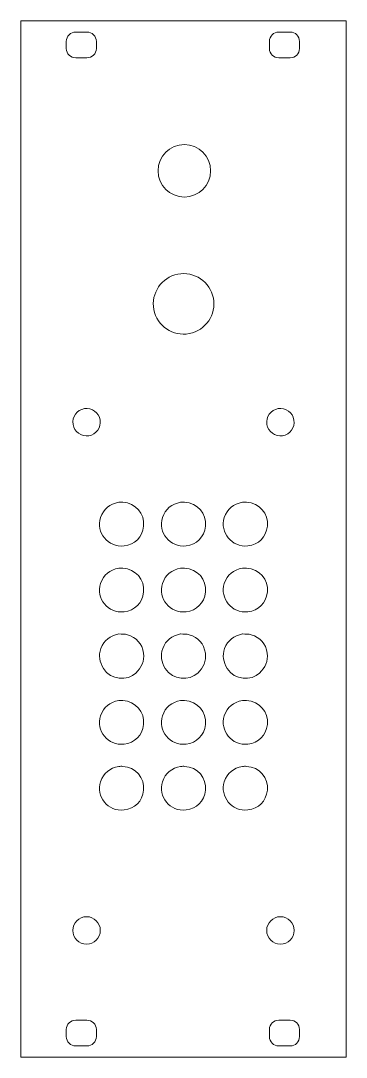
# Model space of a CAD drawing. Header units: inches. Extents: x 0 to 1.59, y 0 to 5.06.
import ezdxf

# ---------------------------------------------------------------- set-up
doc = ezdxf.new("R2010")
doc.units = ezdxf.units.IN
doc.header["$MEASUREMENT"] = 0
doc.layers.add('Layer 1', color=7, linetype='Continuous', lineweight=0)

# ---------------------------------------------------------------- blocks, each defined once
blk = doc.blocks.new('Block_0')
at = {"layer": 'Layer 1'}
blk.add_lwpolyline([(0, 5.0591), (1.5866, 5.0591), (1.5866, 0), (0, 0)], close=True, dxfattribs=at)
at = {"layer": 'Layer 1', "color": 240, "lineweight": 0, "true_color": 0xed1c24}
for centre in [(0.3209, 0.6192), (1.2657, 0.6192)]:
    blk.add_circle(centre, 0.0669, dxfattribs=at)
for centre, major_axis, ratio in [((0.7938, 3.6771), (0.145, 0.0279), 0.999998), ((0.3209, 3.0996), (0.0661, 0.0107), 0.999997), ((1.2657, 3.0996), (0.0661, 0.0107), 0.999997)]:
    blk.add_ellipse(centre, major_axis=major_axis, ratio=ratio, dxfattribs=at)
at = {"layer": 'Layer 1', "color": 1, "lineweight": 0, "true_color": 0xff0000}
for points in [[(0.3228, 5.0039), (0.3228, 5.0039), (0.2677, 5.0039), (0.2677, 5.0039), (0.2425, 5.0039), (0.2219, 4.9833), (0.2219, 4.9582), (0.2219, 4.9582), (0.2219, 4.9237), (0.2219, 4.9237), (0.2219, 4.8985), (0.2425, 4.878), (0.2677, 4.878), (0.2677, 4.878), (0.3228, 4.878), (0.3228, 4.878), (0.348, 4.878), (0.3686, 4.8985), (0.3686, 4.9237), (0.3686, 4.9237), (0.3686, 4.9582), (0.3686, 4.9582), (0.3686, 4.9833), (0.348, 5.0039), (0.3228, 5.0039)], [(1.313, 5.0039), (1.313, 5.0039), (1.2579, 5.0039), (1.2579, 5.0039), (1.2327, 5.0039), (1.2121, 4.9833), (1.2121, 4.9582), (1.2121, 4.9582), (1.2121, 4.9237), (1.2121, 4.9237), (1.2121, 4.8985), (1.2327, 4.878), (1.2579, 4.878), (1.2579, 4.878), (1.313, 4.878), (1.313, 4.878), (1.3382, 4.878), (1.3588, 4.8985), (1.3588, 4.9237), (1.3588, 4.9237), (1.3588, 4.9582), (1.3588, 4.9582), (1.3588, 4.9833), (1.3382, 5.0039), (1.313, 5.0039)], [(0.3228, 0.1811), (0.3228, 0.1811), (0.2677, 0.1811), (0.2677, 0.1811), (0.2425, 0.1811), (0.2219, 0.1605), (0.2219, 0.1353), (0.2219, 0.1353), (0.2219, 0.1009), (0.2219, 0.1009), (0.2219, 0.0757), (0.2425, 0.0551), (0.2677, 0.0551), (0.2677, 0.0551), (0.3228, 0.0551), (0.3228, 0.0551), (0.348, 0.0551), (0.3686, 0.0757), (0.3686, 0.1009), (0.3686, 0.1009), (0.3686, 0.1353), (0.3686, 0.1353), (0.3686, 0.1605), (0.348, 0.1811), (0.3228, 0.1811)], [(1.313, 0.1811), (1.313, 0.1811), (1.2579, 0.1811), (1.2579, 0.1811), (1.2327, 0.1811), (1.2121, 0.1605), (1.2121, 0.1353), (1.2121, 0.1353), (1.2121, 0.1009), (1.2121, 0.1009), (1.2121, 0.0757), (1.2327, 0.0551), (1.2579, 0.0551), (1.2579, 0.0551), (1.313, 0.0551), (1.313, 0.0551), (1.3382, 0.0551), (1.3588, 0.0757), (1.3588, 0.1009), (1.3588, 0.1009), (1.3588, 0.1353), (1.3588, 0.1353), (1.3588, 0.1605), (1.3382, 0.1811), (1.313, 0.1811)]]:
    blk.add_open_spline(points, degree=3, knots=[0, 0, 0, 0, 1, 1, 1, 2, 2, 2, 3, 3, 3, 4, 4, 4, 5, 5, 5, 6, 6, 6, 7, 7, 7, 8, 8, 8, 8], dxfattribs=at)
at = {"layer": 'Layer 1', "color": 240, "lineweight": 0, "true_color": 0xed1c24}
for points, knots in [([(0.9253, 4.3265), (0.9253, 4.3972), (0.8681, 4.4545), (0.7974, 4.4545), (0.7267, 4.4545), (0.6694, 4.3972), (0.6694, 4.3265), (0.6694, 4.2559), (0.7267, 4.1986), (0.7974, 4.1986), (0.8681, 4.1986), (0.9253, 4.2559), (0.9253, 4.3265)], [0, 0, 0, 0, 1, 1, 1, 2, 2, 2, 3, 3, 3, 4, 4, 4, 4]), ([(0.4773, 2.7091), (0.4341, 2.7001), (0.4032, 2.6771), (0.389, 2.6337), (0.3655, 2.5622), (0.425, 2.4867), (0.5043, 2.496), (0.555, 2.502), (0.5932, 2.5374), (0.599, 2.5925), (0.6053, 2.6528), (0.5594, 2.7059), (0.4972, 2.709), (0.4911, 2.7093), (0.4849, 2.7091), (0.4787, 2.7091)], [0, 0, 0, 0, 1, 1, 1, 2, 2, 2, 3, 3, 3, 4, 4, 4, 5, 5, 5, 5]), ([(0.7789, 2.7091), (0.7357, 2.7001), (0.7048, 2.6771), (0.6906, 2.6337), (0.6671, 2.5622), (0.7267, 2.4867), (0.8059, 2.496), (0.8566, 2.502), (0.8948, 2.5374), (0.9006, 2.5925), (0.9069, 2.6528), (0.861, 2.7059), (0.7988, 2.709), (0.7927, 2.7093), (0.7865, 2.7091), (0.7803, 2.7091)], [0, 0, 0, 0, 1, 1, 1, 2, 2, 2, 3, 3, 3, 4, 4, 4, 5, 5, 5, 5]), ([(1.0805, 2.7091), (1.0374, 2.7001), (1.0065, 2.6771), (0.9922, 2.6337), (0.9688, 2.5622), (1.0283, 2.4867), (1.1075, 2.496), (1.1583, 2.502), (1.1964, 2.5374), (1.2022, 2.5925), (1.2085, 2.6528), (1.1626, 2.7059), (1.1005, 2.709), (1.0943, 2.7093), (1.0881, 2.7091), (1.082, 2.7091)], [0, 0, 0, 0, 1, 1, 1, 2, 2, 2, 3, 3, 3, 4, 4, 4, 5, 5, 5, 5]), ([(0.4773, 2.3875), (0.4341, 2.3785), (0.4032, 2.3556), (0.389, 2.3121), (0.3655, 2.2406), (0.425, 2.1651), (0.5043, 2.1745), (0.555, 2.1804), (0.5932, 2.2158), (0.599, 2.2709), (0.6053, 2.3312), (0.5594, 2.3843), (0.4972, 2.3875), (0.4911, 2.3878), (0.4849, 2.3875), (0.4787, 2.3875)], [0, 0, 0, 0, 1, 1, 1, 2, 2, 2, 3, 3, 3, 4, 4, 4, 5, 5, 5, 5]), ([(0.7789, 2.3875), (0.7357, 2.3785), (0.7048, 2.3556), (0.6906, 2.3121), (0.6671, 2.2406), (0.7267, 2.1651), (0.8059, 2.1745), (0.8566, 2.1804), (0.8948, 2.2158), (0.9006, 2.2709), (0.9069, 2.3312), (0.861, 2.3843), (0.7988, 2.3875), (0.7927, 2.3878), (0.7865, 2.3875), (0.7803, 2.3875)], [0, 0, 0, 0, 1, 1, 1, 2, 2, 2, 3, 3, 3, 4, 4, 4, 5, 5, 5, 5]), ([(1.0805, 2.3875), (1.0374, 2.3785), (1.0065, 2.3556), (0.9922, 2.3121), (0.9688, 2.2406), (1.0283, 2.1651), (1.1075, 2.1745), (1.1583, 2.1804), (1.1964, 2.2158), (1.2022, 2.2709), (1.2085, 2.3312), (1.1626, 2.3843), (1.1005, 2.3875), (1.0943, 2.3878), (1.0881, 2.3875), (1.082, 2.3875)], [0, 0, 0, 0, 1, 1, 1, 2, 2, 2, 3, 3, 3, 4, 4, 4, 5, 5, 5, 5]), ([(0.4773, 2.0659), (0.436, 2.0574), (0.4054, 2.0359), (0.3905, 1.9948), (0.3779, 1.9601), (0.3843, 1.9288), (0.4031, 1.8979), (0.4392, 1.8387), (0.5206, 1.8365), (0.5611, 1.8755), (0.5881, 1.9014), (0.6036, 1.9331), (0.5982, 1.972), (0.5917, 2.0191), (0.5638, 2.0485), (0.5198, 2.0626), (0.5071, 2.0667), (0.4925, 2.065), (0.4787, 2.0659)], [0, 0, 0, 0, 1, 1, 1, 2, 2, 2, 3, 3, 3, 4, 4, 4, 5, 5, 5, 6, 6, 6, 6]), ([(0.7789, 2.0659), (0.7376, 2.0574), (0.707, 2.0359), (0.6921, 1.9948), (0.6795, 1.9601), (0.6859, 1.9288), (0.7047, 1.8979), (0.7408, 1.8387), (0.8222, 1.8365), (0.8627, 1.8755), (0.8897, 1.9014), (0.9052, 1.9331), (0.8998, 1.972), (0.8933, 2.0191), (0.8654, 2.0485), (0.8215, 2.0626), (0.8087, 2.0667), (0.7941, 2.065), (0.7803, 2.0659)], [0, 0, 0, 0, 1, 1, 1, 2, 2, 2, 3, 3, 3, 4, 4, 4, 5, 5, 5, 6, 6, 6, 6]), ([(1.0805, 2.0659), (1.0392, 2.0574), (1.0086, 2.0359), (0.9937, 1.9948), (0.9811, 1.9601), (0.9875, 1.9288), (1.0064, 1.8979), (1.0424, 1.8387), (1.1238, 1.8365), (1.1643, 1.8755), (1.1913, 1.9014), (1.2068, 1.9331), (1.2014, 1.972), (1.1949, 2.0191), (1.1671, 2.0485), (1.1231, 2.0626), (1.1103, 2.0667), (1.0957, 2.065), (1.082, 2.0659)], [0, 0, 0, 0, 1, 1, 1, 2, 2, 2, 3, 3, 3, 4, 4, 4, 5, 5, 5, 6, 6, 6, 6]), ([(0.4773, 1.7415), (0.4341, 1.7325), (0.4032, 1.7096), (0.389, 1.6661), (0.3655, 1.5946), (0.425, 1.5191), (0.5043, 1.5285), (0.555, 1.5345), (0.5932, 1.5698), (0.599, 1.6249), (0.6053, 1.6852), (0.5594, 1.7383), (0.4972, 1.7415), (0.4911, 1.7418), (0.4849, 1.7415), (0.4787, 1.7415)], [0, 0, 0, 0, 1, 1, 1, 2, 2, 2, 3, 3, 3, 4, 4, 4, 5, 5, 5, 5]), ([(0.7789, 1.7415), (0.7357, 1.7325), (0.7048, 1.7096), (0.6906, 1.6661), (0.6671, 1.5946), (0.7267, 1.5191), (0.8059, 1.5285), (0.8566, 1.5345), (0.8948, 1.5698), (0.9006, 1.6249), (0.9069, 1.6852), (0.861, 1.7383), (0.7988, 1.7415), (0.7927, 1.7418), (0.7865, 1.7415), (0.7803, 1.7415)], [0, 0, 0, 0, 1, 1, 1, 2, 2, 2, 3, 3, 3, 4, 4, 4, 5, 5, 5, 5]), ([(1.0805, 1.7415), (1.0374, 1.7325), (1.0065, 1.7096), (0.9922, 1.6661), (0.9688, 1.5946), (1.0283, 1.5191), (1.1075, 1.5285), (1.1583, 1.5345), (1.1964, 1.5698), (1.2022, 1.6249), (1.2085, 1.6852), (1.1626, 1.7383), (1.1005, 1.7415), (1.0943, 1.7418), (1.0881, 1.7415), (1.082, 1.7415)], [0, 0, 0, 0, 1, 1, 1, 2, 2, 2, 3, 3, 3, 4, 4, 4, 5, 5, 5, 5]), ([(0.4773, 1.4199), (0.4341, 1.4109), (0.4032, 1.388), (0.389, 1.3446), (0.3655, 1.2731), (0.425, 1.1976), (0.5043, 1.2069), (0.555, 1.2129), (0.5932, 1.2482), (0.599, 1.3033), (0.6053, 1.3636), (0.5594, 1.4167), (0.4972, 1.4199), (0.4911, 1.4202), (0.4849, 1.4199), (0.4787, 1.4199)], [0, 0, 0, 0, 1, 1, 1, 2, 2, 2, 3, 3, 3, 4, 4, 4, 5, 5, 5, 5]), ([(0.7789, 1.4199), (0.7357, 1.4109), (0.7048, 1.388), (0.6906, 1.3446), (0.6671, 1.2731), (0.7267, 1.1976), (0.8059, 1.2069), (0.8566, 1.2129), (0.8948, 1.2482), (0.9006, 1.3033), (0.9069, 1.3636), (0.861, 1.4167), (0.7988, 1.4199), (0.7927, 1.4202), (0.7865, 1.4199), (0.7803, 1.4199)], [0, 0, 0, 0, 1, 1, 1, 2, 2, 2, 3, 3, 3, 4, 4, 4, 5, 5, 5, 5]), ([(1.0805, 1.4199), (1.0374, 1.4109), (1.0065, 1.388), (0.9922, 1.3446), (0.9688, 1.2731), (1.0283, 1.1976), (1.1075, 1.2069), (1.1583, 1.2129), (1.1964, 1.2482), (1.2022, 1.3033), (1.2085, 1.3636), (1.1626, 1.4167), (1.1005, 1.4199), (1.0943, 1.4202), (1.0881, 1.4199), (1.082, 1.4199)], [0, 0, 0, 0, 1, 1, 1, 2, 2, 2, 3, 3, 3, 4, 4, 4, 5, 5, 5, 5])]:
    blk.add_open_spline(points, degree=3, knots=knots, dxfattribs=at)

msp = doc.modelspace()

# ---------------------------------------------------------------- block references
at = {"layer": 'Layer 1'}
msp.add_blockref('Block_0', (0, 0), dxfattribs=at)

doc.saveas('drawing.dxf')
